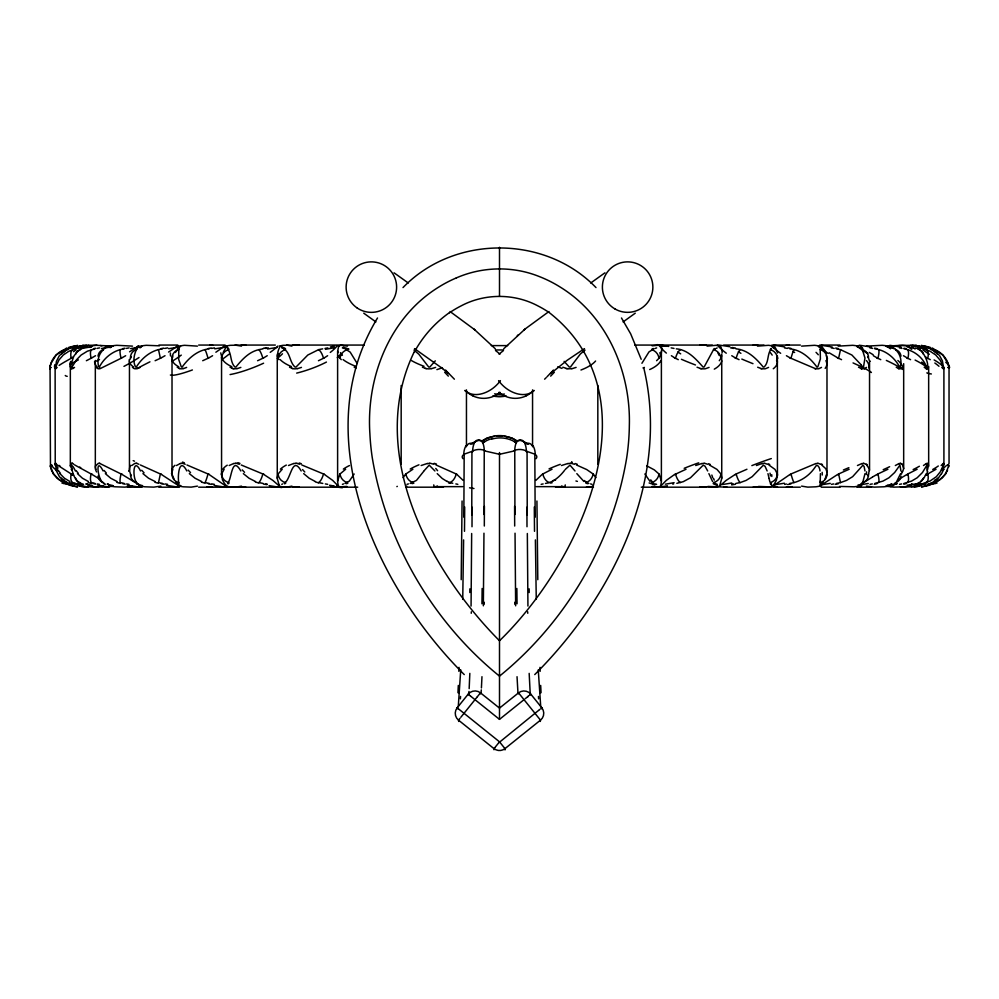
<?xml version="1.0" encoding="UTF-8"?>
<svg xmlns="http://www.w3.org/2000/svg" width="999" height="999" viewBox="0 0 999 999"><rect width="100%" height="100%" fill="white"/><g stroke="black" fill="none" stroke-linecap="round" stroke-linejoin="round"><path stroke-width="1.5" d="M70.33 466.421L70.342 366.346M95.33 468.568L95.33 363.661M136.776 483.429L136.676 482.592A9.203 8.604 -41.2 0 1 130.444 473.976L129.458 470.604L129.458 361.713M221.641 355.719L221.591 357.792M299.338 487.187L282.143 486.8A91.958 48.052 90 0 1 279.42 486.113L277.26 478.509L277.26 354.158M346.878 486.438L340.309 486.8A91.958 35.19 90 0 1 338.311 486.113L337.612 481.63L337.612 351.111M484.74 450.524A8.754 4.67 -2.8 0 0 471.94 451.461L471.753 514.897M494.006 749.762L494.006 748.663L458.516 720.154A8.779 8.766 -27 0 1 457.18 707.829L468.156 694.18A8.779 8.741 -15.4 0 1 480.469 692.844L499.5 708.116L499.5 711.088M504.994 748.8L504.994 749.762M753.121 487.187L769.667 486.8A91.958 59.728 90 0 0 773.051 486.113L776.335 480.382L777.434 475.524L777.359 355.719M820.778 483.429L820.204 482.592A9.203 8.829 17.5 0 0 826.985 473.976L826.985 358.279A9.191 8.829 -17.5 0 0 820.204 349.662L820.778 348.838M902.609 471.728L903.67 468.568L903.67 363.673M943.905 367.407L943.918 464.26L943.755 463.474M471.94 451.448L464.173 454.158L463.836 517.17M499.5 717.544L499.5 719.355L524.188 699.537M484.065 514.497L484.24 450.836L499.5 454.295L514.76 450.836L514.935 514.497M777.447 475.349L777.409 474.475M471.665 533.503L471.066 606.068M483.966 533.204L483.354 605.819M462.075 501.011L461.201 579.682M463.611 539.91L462.737 599.4M927.596 469.555L928.483 464.972M129.458 470.604L129.558 469.255A38.099 14.311 3.8 0 1 130.732 465.359M55.12 367.232L55.232 465.522M277.26 478.159L277.897 474.475M868.643 473.801L869.392 469.068L866.633 464.972M178.259 483.379L178.759 482.654A9.203 8.829 -17.5 0 1 172.015 473.976L172.015 358.279A9.191 8.829 17.5 0 1 178.796 349.662L178.259 348.888M836.475 348.838L840.496 349.662L838.611 358.279L841.558 359.665M499.5 708.116L518.531 692.844A8.779 8.741 15.4 0 1 530.831 694.193L530.819 694.804M469.83 673.376L469.168 688.623M458.878 671.365L459.016 667.357M827.122 359.677L827.022 360.714M460.739 669.842L458.266 706.755M481.968 676.698L481.418 687.936M337.612 481.218L339.672 474.475M903.67 468.568L902.522 464.972M530.844 694.18L541.82 707.829A8.779 8.766 27 0 1 540.484 720.167L540.284 721.453M541.82 707.829L541.733 708.791M458.316 685.414L457.954 692.732M171.89 472.627L172.827 469.255M864.997 473.638L862.974 481.518M900.923 470.966L899.937 465.147L894.654 472.515L888.96 477.772L882.979 481.093L874.799 483.429M55.082 464.273L55.245 463.474A9.053 1.436 70.6 0 1 55.782 463.998M943.918 367.944L943.818 368.631M221.591 474.475L222.502 479.97L225.949 486.113A91.958 59.728 90 0 0 229.333 486.8L245.879 487.187M777.409 357.792L777.447 356.93M481.293 689.884L481.056 692.707M468.981 691.445L468.768 694.005M518.481 693.83L518.531 692.844L540.397 720.042M178.796 349.662L178.671 359.403L181.356 366.995A1.523 1.061 -77 0 0 182.268 366.883C188.724 357.917 197.802 350.05 209.203 348.838M820.204 482.592L820.429 473.638M820.404 480.881L820.304 481.655M162.525 348.838C151.411 350.174 142.183 357.63 136.388 366.895A1.523 0.887 -78.6 0 1 135.614 367.008C132.517 361.388 134.116 354.258 136.776 348.838M721.615 355.719L721.103 357.792M50.1 366.995L50.287 365.971M136.676 349.662L136.688 349.6A9.191 8.604 41.2 0 0 130.444 358.279L129.858 359.665M943.88 464.972L942.619 467.857M948.863 465.509L945.516 474.001L939.609 479.982M50.15 366.708L50.35 365.609M948.813 465.796L948.526 467.145M70.392 465.522L71.428 463.474M927.01 470.966L926.922 465.147L922.464 472.515L917.182 477.772L911.55 481.093L903.958 483.429M900.574 473.638L896.677 481.518M50.325 365.759C51.96 357.442 58.904 350.799 67.058 348.838M172.115 357.792L172.727 355.719M826.885 474.475L824.799 479.545M50.412 365.384L50.862 363.711M49.962 368.931L50.587 367.407M652.122 486.438L658.691 486.8A91.958 35.19 90 0 0 660.689 486.113L661.388 481.63L661.388 351.111M942.556 470.966L943.406 465.172L940.359 471.74L936.375 476.673L929.969 481.093L923.138 483.429M50.062 368.581L50.462 464.61M50.949 363.474L56.119 355.02L64.51 349.662A9.191 5.694 70.2 0 0 61.638 354.083M928.446 367.407L927.734 368.631M926.26 473.638L924.013 477.984L920.603 481.518M947.989 465.522L949.05 463.299L949.038 368.931L948.313 367.232M50.175 368.281L50.487 367.595M660.401 355.719L659.328 357.792M947.564 470.117L947.202 470.966A31.618 25.999 16.3 0 1 945.504 473.501M516.271 442.982L517.107 441.483A7.767 4.021 64.7 0 1 520.267 440.447M227.66 483.379C231.868 479.258 231.618 454.982 240.821 470.966M771.403 348.838C767.007 353.421 769.13 362.113 764.247 366.895A1.523 1.224 74.4 0 1 763.224 367.008C756.168 358.516 747.689 349.85 735.963 348.838M776.56 360.714L777.359 358.279A9.191 8.841 14.1 0 0 770.192 349.662M699.662 487.187L716.857 486.8A91.958 48.052 90 0 0 719.58 486.113L721.74 478.509L721.74 354.158M941.445 473.638L938.236 478.234L934.152 481.518M130.532 358.117L131.356 356.593M414.123 352.073C366.146 451.311 428.796 569.617 499.5 640.759C578.771 564.073 657.779 398.176 549.475 312.762A100.037 100.037 0 0 0 537.999 305.944C514.285 293.256 484.715 293.256 461.001 305.944A100.824 100.824 0 0 0 449.525 312.749M473.913 443.131L474.962 441.633M867.631 475.699L868.556 473.976A9.203 8.604 41.2 0 1 862.324 482.592L862.237 483.379A40.36 7.355 3.2 0 1 862.212 483.928M403.109 477.634L405.369 474.475A28.197 17.757 48.1 0 1 405.869 473.976M354.158 474.001L349.325 481.093L344.992 483.429M178.759 482.654C177.485 476.535 179.121 456.118 186.838 470.966M466.121 446.278L467.195 444.817M641.932 363.286L648.975 351.91L653.97 348.838M96.116 465.522L98.152 463.474A9.053 3.971 68.7 0 1 99.288 463.524M377.51 317.982C306.081 435.589 376.311 587.15 464.26 674.587M945.753 473.638L942.357 477.772L937 481.518M424.001 470.954L416.471 480.419L410.164 483.429M424.288 470.541L429.195 465.147L434.927 470.966M823.151 482.042L819.792 486.113A91.958 69.93 90 0 1 815.833 486.8L807.829 487.137L801.548 486.126M437.425 486.026L435.164 487.137A83.591 13.074 -90 0 1 434.215 486.65A4.396 0.687 -90 0 1 433.741 484.89M494.118 748.526L495.042 747.377M460.864 717.232L463.236 714.273M498.626 742.919L535.039 713.286M498.389 743.219L497.215 744.68M902.422 367.407L901.036 368.681A9.403 4.133 67.2 0 1 899.05 368.344M565.434 469.268L569.992 465.172L574.999 470.966M476.111 698.276L477.36 696.715M477.422 696.64L479.957 693.493M458.641 720.004L460.002 718.306M564.76 470.117C559.952 476.398 553.596 482.367 545.454 483.429M475.512 699.025L463.623 713.798M495.454 746.852L496.628 745.404M480.194 693.194L480.519 693.83M535.876 480.382L542.057 474.475A28.197 21.928 34.4 0 1 542.882 474.05M660.689 486.113L666.321 480.382L674.587 474.475M435.289 360.851L429.945 366.895A1.523 1.486 -44.1 0 1 428.671 367.008L418.856 354.245L413.973 350.087M719.28 360.714L720.891 358.279A9.191 8.641 39.1 0 0 713.523 349.662L704.195 366.895A1.523 1.349 70 0 1 703.046 367.008C695.804 358.978 687.974 349.8 676.311 348.838M103.609 349.538L103.559 349.6A9.191 8.154 54.7 0 0 97.989 356.168M103.496 349.662C98.938 353.459 96.641 361.139 98.839 366.995A1.523 0.674 -79.6 0 0 99.438 366.883C104.395 357.48 113.474 350.299 124.138 348.838M224.138 469.255L221.641 473.976A9.203 8.841 14.1 0 0 228.808 482.592M553.421 370.042L552.759 370.791M552.372 371.216L546.915 376.898M55.932 368.681L57.118 367.407M546.053 377.772L544.617 379.195M894.804 483.379L895.504 482.592A9.203 8.154 54.7 0 0 901.011 476.086M719.58 486.113L726.173 480.382L735.177 474.475M503.733 348.751L525.287 328.858L548.938 311.538M860.751 484.103L858.641 486.113A91.958 78.409 90 0 1 854.195 486.8L839.547 486.438M131.781 465.522L134.753 463.474A9.053 5.107 66.7 0 1 136.214 463.486M284.278 483.154C291.034 479.995 291.983 454.707 301.174 470.966M534.74 674.587C612.874 596.79 670.554 479.995 643.818 368.082M943.168 463.474L941.17 465.522M403.009 287.575C453.971 234.777 545.029 234.777 595.991 287.575M499.063 354.146L499.937 354.146M773.051 486.113L789.972 474.475M550.524 373.638L567.145 360.302L584.477 348.626M524.113 329.857L525.287 328.858M517.295 335.701L518.531 334.653M656.593 360.714L658.965 358.279A9.191 8.217 53.6 0 0 651.573 349.662M891.058 484.103L888.648 486.113A91.958 84.965 90 0 1 883.828 486.8L874.125 487.137L866.495 486.126M406.768 486.126L406.019 486.7M866.483 367.407L864.497 368.681M525.212 698.713L527.609 696.765M540.921 708.541L541.708 707.904M529.233 695.479L530.494 694.467M535.227 713.136L538.561 710.451M539.947 709.327L538.936 710.152M282.218 469.255L278.109 473.976A9.203 8.641 39.1 0 0 285.489 482.592M494.043 748.613A8.729 8.666 18.4 0 0 504.97 748.638L540.484 720.154M528.409 696.141L527.684 696.715L528.171 696.328M819.792 486.113L837.599 474.475M483.141 442.832L484.44 441.895L478.758 440.272L476.823 441.096M911.725 484.103L909.065 486.113A91.958 89.423 90 0 1 904.008 486.8L893.78 487.137L885.751 486.126M944.23 469.255L942.369 470.604M481.605 441.233L486.888 438.074L495.304 435.851A34.64 34.64 0 0 1 503.696 435.851L512.112 438.074L517.395 441.233M635.264 313.174L623.101 321.928M74.55 367.407L72.752 368.681M604.944 272.814L590.734 282.992M470.304 444.043L471.978 443.194M858.641 486.113L863.261 482.867M922.252 484.103L919.405 486.113A91.958 91.683 90 0 1 914.21 486.8L900.349 486.9M482.18 440.984L488.086 437.837L494.205 436.301M104.77 348.414L105.594 347.889M176.486 465.522L180.332 463.474M327.622 355.719L324.4 357.792M888.648 486.113L891.583 484.103M76.611 348.189L79.595 346.141A90.422 90.147 90 0 1 86.538 345.304L96.965 345.217M923.476 465.522L926.423 463.474M922.352 484.103L919.405 486.113A91.958 91.683 -90 0 1 914.21 486.8M909.065 486.113L912.05 484.103M863.873 482.455L872.389 477.11M939.335 480.169L931.905 483.429M267.245 355.719L263.811 357.792M345.654 469.255L340.035 473.976A9.203 8.217 53.6 0 0 347.427 482.592M73.451 356.93L72.065 357.792M925.524 475.349L926.922 474.475M94.992 348.838L87.338 351.211L81.144 355.02L76.424 359.877L72.003 367.07L71.891 361.85L73.726 356.343L77.01 351.923L81.456 348.838M821.503 367.407L818.818 368.731A9.403 6.344 61.9 0 1 815.946 368.481M95.517 355.719L92.045 357.792M898.588 479.545L899.425 479.033M903.695 476.411L906.942 474.475M212.6 355.719L209.016 357.792M903.121 476.76L899.712 478.858M936.051 469.255L927.796 473.976A9.203 4.57 72.1 0 1 926.223 482.592M125.662 355.719L122.065 357.792M872.976 476.76L876.922 474.475M165.01 355.719L161.376 357.792M585.027 350.1L580.357 354.008L570.541 366.895A1.523 1.486 43.2 0 1 569.268 367.008L564.11 361.351M229.158 465.522L233.778 463.474M717.182 347.939L716.383 348.351M281.78 484.34L282.58 483.916M895.341 465.522L899.162 463.474M412.887 469.255L405.881 473.976A9.203 7.605 61.8 0 0 413.124 482.592M917.519 483.429L918.93 482.592A9.203 7.517 62.4 0 0 923.301 478.184M917.119 469.255L907.879 473.976A9.203 3.322 73.4 0 1 907.467 482.592M674.687 474.6A28.197 23.951 10.7 0 1 675.611 474.113L686.026 469.255M68.956 348.838L63.599 351.548L59.178 355.944L56.419 361.351L55.607 367.095L59.041 359.877L63.262 355.02L68.931 351.211L75.812 348.838M768.593 367.407L765.396 368.731A9.403 7.218 57.1 0 1 762.137 368.519M713.523 349.662L715.346 348.838M86.364 360.714L91.121 358.279A9.191 3.322 73.4 0 1 91.533 349.662M140.122 367.407L137.1 368.731M288.486 465.522L293.768 463.474M526.073 395.891L527.222 395.304A25.012 24.975 48.4 0 0 532.554 391.408M857.454 465.522L862.05 463.474M887.911 469.255L877.909 473.976A9.203 1.998 74.2 0 1 878.645 482.592M82.33 348.414L83.591 347.889M318.444 360.714L323.489 358.279A9.191 3.459 73.3 0 0 318.556 349.662L307.817 355.02L296.154 366.895A1.523 1.336 -70.2 0 1 294.992 367.008C289.473 362.212 290.322 352.335 283.654 348.838M155.12 360.714L160.389 358.279L158.504 349.662M709.065 367.407L705.431 368.731A9.403 7.917 49.8 0 1 701.847 368.556M552.022 469.255L542.819 473.976A9.203 5.819 69.9 0 0 549.213 482.592M472.465 442.982L473.913 442.345M99.962 368.731L121.091 358.279A9.191 1.998 74.2 0 1 120.355 349.662M916.508 483.916L915.471 484.34M202.71 360.714L208.029 358.279A9.191 0.774 74.5 0 0 205.045 349.662M257.592 360.714L262.849 358.279A9.191 2.148 74.1 0 0 258.841 349.662C249.088 351.848 242.17 359.44 236.089 366.808A1.523 1.211 -74.5 0 1 234.915 367.008C229.982 362.225 231.805 353.609 227.597 348.838M474.4 442.132L475.861 441.508M849.15 469.255L838.611 473.976L840.509 482.592L836.413 483.429M186.638 367.407L183.154 368.731M652.122 345.816L658.029 345.304A90.422 34.603 -90 0 1 660.689 346.141M456.318 277.922C482.28 266.546 512.587 265.871 538.936 276.411A124.288 124.288 0 0 1 560.551 287.287C607.155 316.109 630.831 372.028 629.345 425.524A232.193 232.193 0 0 1 626.71 457.704C612.624 542.532 566.321 622.015 499.5 676.136C432.654 622.015 386.413 542.519 372.265 457.704A237.238 237.238 0 0 1 369.88 433.603C366.133 377.597 389.36 317.62 438.436 287.275A125.499 125.499 0 0 1 456.318 277.922M746.94 469.255L736.151 473.976A9.203 2.148 74.1 0 0 740.159 482.592L746.091 480.419L752.172 476.673L763.336 465.209L765.084 466.333L767.132 470.966M930.019 483.429L932.03 482.592A9.203 6.693 67.1 0 0 935.276 479.458M644.367 367.407L642.981 367.944M421.128 465.522L427.335 463.474M756.393 465.522L762.2 463.474M240.859 367.407L237 368.731M291.945 486.126L286.725 487.187L271.903 487.187M656.643 347.889L655.232 348.414M707.055 346.129L715.946 345.304A90.422 47.24 -90 0 1 719.58 346.141M342.42 484.34L343.569 483.916M576.111 367.407L571.89 368.731M695.704 465.522L701.91 463.474M301.448 367.407L297.315 368.731M561.45 465.522L567.969 463.474M435.651 367.407L431.268 368.731M70.167 348.414L71.828 347.889M928.62 483.916L927.259 484.34M241.521 486.126L236.164 487.137L221.428 487.187M757.479 346.129L768.531 345.304A90.422 58.729 -90 0 1 773.051 346.141M676.835 483.316L683.241 481.68L690.484 477.772L703.184 465.209L704.994 466.146L707.692 470.966M406.943 484.34L408.404 483.916M526.66 444.006L528.696 444.043M840.509 482.592L846.515 480.419L852.646 476.673L862.974 465.172L864.11 466.521L864.959 470.966M789.722 483.429C800.037 482.117 809.19 475.874 814.997 467.37C817.282 462.412 819.954 468.081 819.992 470.966M491.633 438.748L489.747 439.323A23.127 23.127 0 0 0 484.44 441.895M816.021 463.474L790.971 473.976A9.203 0.774 74.5 0 0 793.955 482.592M68.569 348.414L70.592 347.889M930.156 483.916L928.508 484.34M197.452 486.126L191.171 487.137L183.179 486.8A91.958 69.93 90 0 1 179.208 486.113L161.401 474.475M801.548 346.129L814.485 345.304A90.422 68.756 -90 0 1 819.792 346.141M77.585 348.414L79.92 347.889M160.814 486.126L153.771 487.137L144.805 486.8A91.958 78.409 90 0 1 140.359 486.113L135.739 482.867M838.186 346.129L852.696 345.304A90.422 77.098 -90 0 1 858.641 346.141M921.103 483.916L919.192 484.34M318.556 349.662L322.689 348.838M258.841 349.662L263.037 348.838M543.144 483.916L541.158 484.34M132.505 486.126L124.875 487.137L115.172 486.8A91.958 84.965 90 0 1 110.352 486.113L107.417 484.103M866.495 346.129L882.204 345.304A90.422 83.541 -90 0 1 888.648 346.141M740.159 482.592L735.888 483.429M96.99 348.414L99.588 347.889M901.66 483.916L899.55 484.34M113.249 486.126L105.22 487.137L94.992 486.8A91.958 89.423 90 0 1 89.935 486.113L86.95 484.103M885.751 346.129L902.297 345.304A90.422 87.924 -90 0 1 909.065 346.141A90.422 87.924 90 0 0 907.392 345.879M101.923 486.438L103.496 486.126M126.311 348.414L129.083 347.889M872.314 483.916L870.054 484.34M325 348.414L327.834 347.889M672.739 484.078L673.613 483.916M164.81 348.414L167.72 347.889M833.79 483.916L831.43 484.34M211.563 348.414L214.51 347.889M265.397 348.414L268.331 347.889M733.204 483.916L731.705 484.19M786.438 484.028L784.64 484.34M505.844 395.791L502.697 396.191A39.273 39.086 0 0 1 497.377 396.266L493.169 395.791M505.844 396.079L503.696 396.416A34.64 34.64 0 0 1 495.304 396.416L493.156 396.079M898.7 345.567L912.462 345.304A90.422 90.147 -90 0 1 919.405 346.141L920.591 346.953M98.651 486.9L84.79 486.8A91.958 91.683 -90 0 1 79.595 486.113L76.648 484.103M496.316 436.063L497.377 435.989A39.273 39.086 0 0 1 502.697 436.063M792.095 486.988L786.275 487.15M786.275 345.117L789.173 345.067M212.725 487.15L206.905 486.988M587.3 487.187L592.682 487.162M158.878 345.067L177.785 345.067M198.676 345.067L225.15 345.067M241.209 345.067L275.324 345.067M292.932 345.067L364.235 345.067M634.765 345.067L706.068 345.067M723.676 345.067L757.791 345.067M773.85 345.067L800.324 345.067M821.215 345.067L840.122 345.067M279.42 346.141A90.422 47.24 -90 0 1 283.067 345.304L299.338 345.067M699.662 345.067L712.275 345.067M753.121 345.067L763.96 345.067M491.308 345.604L507.692 345.604M495.367 349.962L503.633 349.962M434.215 486.65L462.674 486.65M536.326 486.65L564.785 486.65A4.396 0.687 90 0 0 565.259 484.89M127.472 487.187L142.07 487.187M158.878 487.187L177.785 487.187M198.676 487.187L225.15 487.187M241.209 487.187L275.324 487.187M292.932 487.187L357.717 487.187M405.894 487.187L443.456 487.187M555.544 487.187L593.481 487.187M641.296 487.187L706.068 487.187M723.676 487.187L757.791 487.187M773.85 487.187L800.324 487.187M821.215 487.187L840.122 487.187M856.93 487.187L871.528 487.187M727.097 487.187L707.879 486.438M777.572 487.187L758.503 486.438M225.949 346.141A90.422 58.729 -90 0 1 230.469 345.304L245.879 345.067M592.395 487.15L586.413 487.15L593.206 487.187M209.827 345.067L212.725 345.117M235.04 345.067L241.521 346.129M286.725 345.067L291.945 346.129M100.3 345.567L101.923 345.816M504.795 436.301L506.88 436.663M784.49 347.889L787.437 348.414M214.36 484.34L211.963 483.916M831.28 347.889L834.19 348.414M730.669 347.889L733.603 348.414M167.57 484.34L165.21 483.916M267.295 484.19L265.796 483.916M869.917 347.889L872.689 348.414M671.166 347.889L674 348.414M327.697 484.34L325.387 483.916M263.112 483.429L258.841 482.592A9.203 2.148 -74.1 0 0 262.849 473.976L241.196 464.972M128.946 484.34L126.686 483.916M789.797 348.838C801.41 349.925 810.239 358.154 816.895 366.995A1.523 1.061 76.9 0 0 817.794 366.895L820.391 358.953L820.204 349.662M159.453 345.816L146.304 345.304A90.422 77.098 -90 0 0 140.359 346.141M209.278 483.429L205.045 482.592A9.203 0.774 -74.5 0 0 208.029 473.976L186.938 464.972M322.764 483.429L318.556 482.592A9.203 3.459 -73.3 0 0 323.489 473.976L301.798 464.972M162.587 483.429L158.504 482.592L160.389 473.976L140.384 464.972M899.412 347.889L902.01 348.414M99.45 484.34L97.34 483.916M113.249 346.129L96.703 345.304A90.422 87.924 -90 0 0 89.935 346.141M124.201 483.429L120.355 482.592A9.203 1.998 -74.2 0 1 121.091 473.976L99.85 463.474M874.862 348.838C885.688 350.212 894.592 357.654 899.674 366.995A1.523 0.687 79.6 0 0 900.249 366.895C902.172 360.926 900.224 353.609 895.391 349.538M132.505 346.129L116.796 345.304A90.422 83.541 -90 0 0 110.352 346.141M452.759 483.266L449.787 482.592A9.203 5.819 -69.9 0 0 456.193 473.976L436.014 464.972M919.08 347.889L921.415 348.414M567.894 368.768L566.858 368.519M455.856 483.916L457.842 484.34M79.808 484.34L77.897 483.916M904.008 348.838C913.66 350.412 922.327 356.905 926.16 365.971C930.856 368.306 923.476 348.838 917.544 348.838M95.042 483.429L91.533 482.592A9.203 3.322 -73.4 0 1 91.121 473.976L74.725 464.972M297.103 463.474L299.8 464.26M701.835 368.768L700.861 368.519M236.813 463.474L239.31 464.26M928.408 347.889L930.431 348.414M70.492 484.34L68.844 483.916M923.188 348.838L930.069 351.211L935.738 355.007L940.271 360.364L943.431 367.058L942.407 360.851L939.535 355.569L935.389 351.548L930.044 348.838M75.862 483.429L72.777 482.592A9.203 4.57 -72.1 0 1 71.204 473.976L57.243 464.972M762.137 368.768L761.238 368.519M197.452 346.129L184.515 345.304A90.422 68.756 -90 0 0 179.208 346.141M426.248 368.519L427.26 368.768A9.403 8.691 -25 0 0 431.218 368.531M588.836 483.429L585.876 482.592A9.203 7.605 -61.8 0 0 593.119 473.976L586.7 469.555L576.448 464.972M840.496 349.662L851.872 355.007L860.801 364.473M182.979 463.474L185.227 464.26M233.716 368.768L232.917 368.519M815.971 368.768L815.172 368.519M590.596 483.916L592.057 484.34M471.004 443.618L472.34 444.006M927.172 347.889L928.833 348.414M566.071 368.306L562.824 367.232M71.741 484.34L70.38 483.916M931.942 348.838C940.596 350.637 947.901 358.791 948.913 367.045M67.095 483.429L59.665 480.169M292.807 368.519L293.706 368.768A9.403 7.792 -51.6 0 0 297.29 368.469M425.487 368.306L422.402 367.232M700.137 368.306L697.04 367.232M433.928 464.26L431.031 463.474A10.19 9.715 30.6 0 0 429.795 463.186M136.95 463.474L138.886 464.26M345.03 348.838L350.174 352.098L357.18 363.474M654.008 483.429L651.573 482.592A9.203 8.217 -53.6 0 0 658.965 473.976L654.345 469.892L646.828 465.884M862 368.768L861.325 368.519M514.26 450.524A8.754 4.67 2.8 0 1 527.06 451.461L534.827 454.158A8.791 4.246 0.1 0 1 535.988 458.678M574.475 464.26L571.665 463.474A10.19 9.728 -30.2 0 0 570.454 463.199M760.564 368.306L757.667 367.232M343.768 348.414L342.357 347.889M292.158 368.306L289.535 367.232M655.431 483.916L656.58 484.34M356.144 367.994L354.183 367.232M201.611 481.518L195.055 478.234L189.335 473.638M814.572 368.306L790.971 358.279A9.191 0.774 -74.5 0 1 793.955 349.662M155.082 481.518L148.564 478.234L142.944 473.638M68.981 483.429L63.212 480.419L59.428 476.673L56.444 470.954L55.619 465.147L58.167 470.966M915.409 347.889L916.67 348.414M255.469 481.518L249.038 478.234L243.356 473.638M83.529 484.34L82.492 483.916M117.045 481.518L110.727 478.234L105.345 473.638M707.679 464.26L705.232 463.474A10.19 8.779 -59.5 0 0 704.17 463.211M315.322 481.518L309.19 478.234L303.684 473.638M232.342 368.306L230.057 367.232M179.608 368.519L180.282 368.768A9.403 6.131 -62.7 0 0 183.167 368.381M88.424 481.518L82.455 478.234L77.435 473.638M522.177 441.096L520.242 440.272L514.522 441.845L515.859 442.832M523.139 441.508L524.6 442.132M715.371 483.429L713.511 482.592A9.203 8.641 -39.1 0 0 720.891 473.976L716.957 469.393L709.34 464.972M525.087 442.345L526.535 442.982M860.813 368.306L858.503 367.232M527.022 443.194L527.996 443.618M767.382 464.26L765.222 463.474A10.19 7.967 -65.5 0 0 764.26 463.224M69.918 481.518L64.448 478.234L59.928 473.638M739.06 359.665L736.151 358.279A9.191 2.148 -74.1 0 1 740.159 349.662M472.927 395.891L471.778 395.304A25.012 24.975 -48.4 0 1 466.446 391.408M880.768 359.665L877.909 358.279A9.191 1.998 -74.2 0 0 878.645 349.662M678.284 359.665L675.511 358.279A9.191 3.459 -73.3 0 1 680.444 349.662M179.108 368.306L177.21 367.232M447.077 481.518L442.245 478.471L437.212 473.638M282.617 348.351L281.818 347.939M716.42 483.916L717.22 484.34M910.576 359.665L907.879 358.279A9.191 3.322 -73.4 0 0 907.467 349.662M900.861 463.474L901.91 464.26M62 481.518L57.155 478.234L53.247 473.638M347.49 346.129L340.984 345.304A90.422 34.603 -90 0 0 338.311 346.141M837.624 357.792L829.22 352.797M789.984 357.792L786.4 355.719M209.041 474.475L225.949 486.113M876.935 357.792L873.338 355.719M768.843 464.972L774.999 469.393L777.359 473.976A9.203 8.841 -14.1 0 1 770.192 482.592L771.428 483.429M122.09 474.475L135.127 482.455M898.151 368.306L896.228 367.232M820.504 464.26L818.668 463.474A10.19 6.968 -69.3 0 0 817.844 463.236M735.189 357.792L731.755 355.719M81.481 483.429C73.339 484.69 67.258 453.708 75.412 470.966M263.823 474.475L272.827 480.382L279.42 486.113M906.955 357.792L903.483 355.719M92.07 474.475L99.288 478.858M72.577 463.474L73.751 464.26M930.269 359.665L927.796 358.279A9.191 4.57 -72.1 0 0 926.223 349.662M893.406 347.889L894.23 348.414M105.457 484.29L104.87 483.916M674.6 357.792L671.378 355.719M324.413 474.475L332.679 480.382L338.311 486.113M926.935 357.792L925.549 356.93M72.078 474.475L73.476 475.349L72.877 474.001M133.766 368.306L132.405 367.32M99.575 479.033L100.412 479.545M414.523 348.626L442.557 368.556M821.702 464.972L825.836 468.731L827.122 472.589M450.062 311.538L474.887 329.857M592.981 486.7L592.232 486.126M865.708 464.26L864.247 463.474A10.19 5.794 -71.7 0 0 863.573 463.249M583.953 481.518L576.823 473.638M59.391 479.982L53.484 474.001L50.137 465.509M56.556 470.554L50.662 464.972M924.187 367.232L925.686 368.306M516.82 440.984L516.071 440.459A26.486 26.436 -4.2 0 0 506.868 436.713M456.943 474.475L463.124 480.382M408.266 282.992L394.056 272.814M375.899 321.928L363.736 313.174M76.748 484.103L79.595 486.113A91.958 91.683 90 0 0 84.79 486.8M89.935 486.113L87.275 484.103M457.292 707.904L458.316 708.728M470.666 696.203L474.15 699M470.517 696.078L468.431 694.405M499.5 719.355L474.9 699.612M458.703 709.053L499.5 741.807L504.882 748.526M927.572 463.474L928.196 464.26A35.052 12.163 -22.5 0 1 928.308 465.034M110.352 486.113L107.942 484.103M104.258 483.429C97.502 481.618 94.917 454.782 103.109 470.966M473.713 328.858L495.267 348.751M441.383 367.557L448.476 373.638M71.341 368.718L71.216 368.594A23.926 7.942 -48.2 0 1 71.066 368.231L70.529 367.32M97.34 368.231L96.503 367.32M650.112 481.518L644.842 474.001M140.359 486.113L138.249 484.103M55.832 463.474L56.568 464.26M943.093 368.718L941.782 367.32M454.383 379.195L446.628 371.216M341.258 359.665L340.035 358.279A9.191 8.217 -53.6 0 1 347.427 349.662M531.805 444.817L532.879 446.278M179.208 486.113L175.849 482.042M446.241 370.791L445.579 370.042M524.038 441.633L525.087 443.131M895.441 349.6L895.504 349.662A9.191 8.154 -54.7 0 1 901.011 356.168M140.547 470.966C132.979 455.794 132.293 477.984 136.676 482.592M561.575 486.026L563.836 487.137A83.591 13.074 90 0 0 564.785 486.65M712.574 481.518L708.878 473.638M860.926 364.672L862.761 366.995A1.523 0.887 78.5 0 0 863.511 366.895L864.972 358.042L862.287 349.413M458.716 721.453L458.516 720.154M339.672 357.792L338.599 355.719M659.328 474.475L661.388 481.218M278.908 359.665L278.109 358.279A9.191 8.641 -39.1 0 1 285.489 349.662M71.204 469.255L71.628 469.93M621.49 317.982L630.681 333.853L641.196 359.278M174.213 479.545L172.115 474.475M595.891 477.634L593.631 474.475A28.122 17.67 -50.5 0 0 593.106 473.988M867.644 356.593L868.293 357.792M131.369 475.699L130.707 474.475M96.528 471.953L95.405 469.255M948.513 367.595L948.825 368.281M482.729 442.982L481.893 441.483A7.767 4.021 -64.7 0 0 478.733 440.447M51.436 470.117L51.798 470.966A31.618 25.999 -16.3 0 0 53.496 473.501M826.273 355.719L826.885 357.792M277.897 357.792L277.385 355.719M721.103 474.475L721.74 478.159M51.111 469.268L50.824 468.419M948.051 363.474L942.881 355.02L934.49 349.662A9.191 5.694 -70.2 0 1 937.362 354.083M221.978 359.665L221.641 358.279A9.191 8.841 -14.1 0 1 228.808 349.662M948.138 363.711L948.813 366.446M769.779 481.518L769.093 478.471M767.956 473.638L769.043 478.234M50.474 467.145L50.287 466.333M869.417 360.714L868.556 358.279A9.191 8.604 -41.2 0 0 862.324 349.662L862.324 349.662M457.267 708.791L457.18 707.829M540.734 706.755L538.261 669.842M530.232 694.005L529.17 673.376M517.944 692.707L517.032 676.698M862.274 349.225L862.237 348.888A40.01 7.318 -3 0 0 862.224 348.401M541.046 692.732L540.684 685.414M468.181 694.804L468.156 694.18M539.984 667.357L540.122 671.365M536.263 599.4L535.389 539.91M537.799 579.682L536.925 501.011M527.934 606.068L527.335 533.503M515.646 605.819L515.034 533.204M535.164 517.17L534.827 454.158M527.247 514.897L527.06 451.448M504.994 748.663L504.994 749.6M499.5 711.613L499.5 716.683M928.658 366.346L928.67 466.421M869.542 361.713L869.542 470.554M597.827 385.514L597.827 464.248M532.554 389.885L532.554 446.753M499.5 247.277L499.5 296.291M499.5 452.547L499.5 707.779M466.458 389.885L466.458 446.753M401.173 385.514L401.173 464.248M221.553 356.93L221.566 475.349M504.445 394.056A29.246 29.246 0 0 1 494.592 393.831M586.101 481.955A34.441 20.155 -80.5 0 1 584.365 480.544M586.101 483.254A40.36 3.634 9.7 0 1 587.887 483.703M575.936 480.981A50.512 1.249 14.5 0 1 577.397 481.381M555.594 480.082A50.512 0.987 -12.5 0 1 552.859 480.681M550.524 483.079A40.422 1.211 -11 0 1 552.147 482.754M572.227 462.537A31.618 0.924 56.9 0 1 571.678 461.7M549.038 468.893A38.099 8.591 -18.4 0 1 560.264 464.335M568.006 463.648A9.053 8.429 -25.9 0 1 570.429 463.424M575.249 463.536A35.052 16.721 9.6 0 1 577.31 464.31M595.591 361.026A38.099 15.622 -7.4 0 1 580.968 370.005M571.84 368.569A9.403 8.729 20.7 0 1 567.932 368.594M566.808 368.756A23.926 17.857 19.1 0 1 566.008 368.544M562.025 368.381A37.662 8.616 18.8 0 1 557.779 366.795M336.501 486.501A50.512 4.083 -11.7 0 1 337.475 485.277M342.32 487.774A50.512 6.419 12.6 0 1 330.332 485.939M339.598 474.4A28.197 14.985 52.3 0 1 339.972 473.913M346.291 483.728A40.422 4.583 -9 0 1 347.827 483.266M347.689 348.988A40.022 4.583 8.8 0 1 346.328 348.576M348.938 349.113A50.125 3.272 13.9 0 1 343.306 347.177M337.874 352.772A47.028 24.963 -14.9 0 1 338.873 346.104M337.075 346.041A47.028 23.427 -17.8 0 1 330.282 352.435M325.412 349.325A50.125 4.358 -11.6 0 1 334.265 347.789M343.344 469.105A38.099 12.962 -10.5 0 1 349.45 465.559M356.019 366.446A38.024 13.174 10.8 0 1 343.082 359.59M340.097 358.204A27.835 14.635 -54.8 0 1 339.76 357.692M342.42 355.269A45.542 22.515 9.9 0 1 340.459 352.659M279.27 486.151A50.512 5.632 -10.8 0 1 279.295 484.777M281.843 487.537A50.512 8.054 11.4 0 1 269.093 485.626M277.747 474.3A28.197 11.851 55.2 0 1 277.984 473.826M318.469 482.879A34.441 32.492 -66.1 0 1 315.247 481.693M334.128 486.026A40.36 1.036 10.9 0 1 329.633 485.227M284.465 483.803A40.422 5.507 -7.9 0 1 285.702 483.316M304.782 471.99A31.618 16.296 50.4 0 1 302.56 469.567M341.121 353.509A45.542 23.389 -16.1 0 1 337.287 357.642M324.313 357.667A27.835 23.739 11.4 0 1 323.401 358.142M285.602 348.938A40.022 5.482 7.7 0 1 284.515 348.514M285.302 348.501A50.125 5.12 13.2 0 1 281.268 346.516M280.307 346.079A47.028 23.052 -20.1 0 0 277.772 352.697A45.542 23.302 4.7 0 0 279.333 355.494M277.922 346.016A47.028 21.191 -22.3 0 1 270.217 352.335M267.482 349.026A50.125 5.882 -10.7 0 1 277.085 347.477M330.432 346.915A40.01 0.899 -10.9 0 1 334.628 346.154M280.369 469.143A38.099 13.824 -7.1 0 1 286.313 465.072M293.806 463.573A9.053 7.667 52 0 1 295.979 463.449M295.966 463.186A10.19 8.766 59.6 0 1 297.115 463.336M299.151 462.974A35.052 10.514 24.7 0 1 301.348 463.723M323.589 473.851A28.122 24.213 -13.2 0 1 324.513 474.35M326.436 362.063A38.099 9.99 -20.4 0 1 296.666 373.102M292.695 368.681A23.926 17.52 -22.7 0 1 292.033 368.456M291.396 366.571A38.024 14.061 7.4 0 1 280.17 359.615M278.259 358.104A27.835 11.426 -57.5 0 1 278.072 357.592M226.898 485.926A50.512 7.043 -9.7 0 1 225.587 484.49M227.148 487.362A50.512 9.49 9.8 0 1 214.111 485.414M221.316 474.138A28.197 8.417 57.1 0 1 221.403 473.676M258.716 483.017A34.441 33.729 -48.5 0 1 255.319 481.868M266.958 484.652A40.36 2.223 10.5 0 1 263.461 484.028M228.059 483.853A40.422 6.306 -6.6 0 1 228.933 483.366M244.555 472.327A31.618 19.368 46.3 0 1 242.245 469.867M282.48 353.796A45.542 21.404 -21 0 1 277.335 358.341M263.711 357.63A27.835 23.901 -3.5 0 1 262.749 358.117M228.871 348.901A40.022 6.244 6.4 0 1 228.097 348.476M228.272 348.189A50.125 6.831 12.1 0 1 226.149 346.178M223.164 352.61A47.028 20.567 -24.4 0 1 227.135 346.054M224.238 345.966A47.028 18.432 -26.2 0 1 215.859 352.222M214.723 348.838A50.125 7.255 -9.5 0 1 224.812 347.29M263.374 348.289A40.01 2.073 -10.6 0 1 266.433 347.727M222.827 469.18A38.099 14.348 -3.5 0 1 227.235 465.172M233.816 463.561A9.053 6.981 59.1 0 1 235.789 463.461M235.764 463.174A10.19 7.955 65.6 0 1 236.813 463.324M237.887 462.662A35.052 8.192 27 0 1 239.947 463.399M262.949 473.813A28.122 24.426 2.3 0 1 263.936 474.325M263.599 363.199A38.099 7.867 -22.4 0 1 230.057 374.563M237 368.431A9.403 7.043 -58.3 0 1 233.754 368.693M232.804 368.656A23.926 16.321 -30.8 0 1 232.23 368.431M231.818 366.683A38.024 14.598 3.7 0 1 222.627 359.64M221.915 357.917A27.835 7.942 -59.2 0 1 221.89 357.405M221.566 355.719A45.542 23.514 -0.7 0 1 220.779 352.872M180.906 485.764A50.512 8.267 -8.3 0 1 178.172 484.303M179.42 487.237A50.512 10.702 8 0 1 166.483 485.264M171.591 473.738A28.197 4.783 58.3 0 1 171.528 473.289M204.895 483.129A34.441 34.128 1.5 0 1 201.411 482.03M211.513 484.365A40.36 3.347 9.9 0 1 208.341 483.778M178.434 483.891A40.422 6.943 -5.1 0 1 178.908 483.391M190.534 472.577A31.618 21.953 40.6 0 1 188.187 470.092M228.896 354.258A45.542 18.894 -25.1 0 1 222.09 359.428M208.916 357.605A27.835 23.464 -17.9 0 1 207.929 358.092M178.883 348.876A40.022 6.856 4.9 0 1 178.446 348.439M178.509 347.977A50.125 8.379 10.8 0 1 178.409 345.979M175.424 352.485A47.028 17.582 -28 0 1 180.707 346.016M177.372 345.916A47.028 15.222 -29.2 0 1 168.569 352.06M168.694 348.713A50.125 8.454 -8.1 0 1 179.008 347.153M208.304 348.514A40.01 3.197 -10 0 1 211.064 348.014M172.128 469.218A38.099 14.51 0.1 0 1 174.95 465.272M180.357 463.536A9.053 6.119 63.6 0 1 182.093 463.474M182.043 463.174A10.19 6.956 69.3 0 1 182.967 463.311M182.492 462.087A35.052 5.682 28.6 0 1 184.353 462.787M208.129 473.788A28.122 24.038 17.5 0 1 209.141 474.3M192.395 369.955A38.099 5.544 -23.9 0 1 170.379 375.012M179.495 368.631A23.926 14.723 -37.1 0 1 179.021 368.406M178.759 366.795A38.024 14.773 0 0 1 171.903 359.665M172.602 357.43A27.835 4.258 -60.3 0 1 172.74 356.893M170.529 355.981A45.542 23.152 -6.1 0 1 170.442 352.997M142.545 485.651A50.512 9.303 -6.8 0 1 138.374 484.165M139.76 487.125A50.512 11.638 6 0 1 127.285 485.127M128.721 471.241A28.197 1.024 58.7 0 1 128.684 471.103M158.354 483.241A34.441 33.691 49.8 0 1 154.857 482.18M164.086 484.24A40.36 4.383 9 0 1 161.151 483.678M136.776 483.928A40.422 7.418 -3.5 0 1 136.838 483.429M144.068 472.789A31.618 24.001 32.9 0 1 141.758 470.279M181.294 355.107A45.542 15.922 -28.4 0 1 171.915 361.413M161.276 357.58A27.835 22.453 -30 0 1 160.302 358.067M136.826 348.838A40.022 7.305 3.3 0 1 136.776 348.401M136.975 347.839A50.125 9.715 9.1 0 1 138.911 345.829M140.047 347.889A47.028 14.161 -30.8 0 1 142.145 345.954M138.486 345.829A47.028 11.638 -31.5 0 1 129.583 351.81M130.607 348.601A50.125 9.441 -6.5 0 1 140.896 347.053M161.151 348.614A40.01 4.233 -9.1 0 1 163.699 348.127M136.151 463.161A10.19 5.782 71.8 0 1 136.925 463.286M133.167 460.651A35.052 3.022 29.6 0 1 134.503 461.176M160.477 473.763A28.122 23.064 30.1 0 1 161.501 474.263M137.6 368.331A38.099 3.084 -24.8 0 1 149.95 361.825M137.138 368.306A9.403 5.07 -65.6 0 1 134.728 368.743L134.153 368.519A23.926 12.75 -42 0 1 133.704 368.369M133.504 366.92A38.024 14.585 -3.8 0 1 129.208 359.69M112.825 485.551A50.512 10.102 -5 0 1 107.293 484.053M109.116 487.037A50.512 12.288 3.8 0 1 97.427 485.027M120.217 483.354A34.441 32.418 66.6 0 1 116.808 482.342M125.237 484.165A40.36 5.32 8 0 1 122.552 483.616M104.121 483.966A40.422 7.705 -1.8 0 1 103.746 483.454M103.496 482.592A9.203 8.154 -54.7 0 1 97.989 476.086M106.331 472.977A31.618 25.45 22.9 0 1 104.108 470.454M139.023 357.517A45.542 12.55 -31 0 1 123.951 366.371M121.978 357.542A27.835 20.892 -39.2 0 1 121.016 358.029M103.759 348.813A40.022 7.567 1.6 0 1 104.083 348.364M104.595 347.714A50.125 10.814 7.3 0 1 108.516 345.716M110.14 347.752A47.028 10.39 -32.9 0 1 112.437 345.866M108.591 345.679A47.028 7.767 -33.2 0 1 106.044 347.415M101.473 348.514A50.125 10.202 -4.7 0 1 111.488 346.978M122.577 348.676A40.01 5.17 -8.1 0 1 124.9 348.201M96.029 469.28A38.099 13.774 7.4 0 1 95.654 465.459M99.201 463.161A10.19 4.458 73.3 0 1 99.8 463.249M121.166 473.726A28.122 21.516 39.8 0 1 122.178 474.225M100.05 368.181A9.403 3.871 -67.5 0 1 98.114 368.768L97.715 368.519A23.926 10.477 -45.6 0 1 97.415 368.319M97.19 367.045A38.024 14.048 -7.5 0 1 95.317 360.439M92.495 485.464A50.512 10.652 -3.1 0 1 85.714 483.953M88.199 486.95A50.512 12.65 1.5 0 1 77.61 484.927M91.421 483.479A34.441 30.357 73.5 0 1 88.187 482.517M95.767 484.115A40.36 6.119 6.7 0 1 93.369 483.578M81.269 484.003A40.422 7.805 0 0 1 80.444 483.479M80.07 482.592A9.203 7.517 -62.4 0 1 75.699 478.184M78.222 473.151A31.618 26.286 10.6 0 1 76.161 470.604M67.233 376.323A45.542 8.866 -32.8 0 1 65.26 375.487M91.995 357.505A27.835 18.819 -46 0 1 91.071 357.992M75.699 354.083A9.191 7.517 62.4 0 1 80.07 349.662M80.469 348.788A40.022 7.642 -0.2 0 1 81.181 348.339M82.093 347.615A50.125 11.651 5.2 0 1 87.912 345.629M90.06 347.452A47.028 6.369 -34.3 0 1 92.407 345.704M88.674 345.304A47.028 3.709 -34.1 0 1 86.488 346.79M82.018 348.439A50.125 10.702 -2.8 0 1 91.521 346.903M93.406 348.713A40.01 5.982 -6.8 0 1 95.479 348.239M72.515 469.318A38.099 12.887 10.7 0 1 70.617 465.559M71.404 463.424A9.053 2.735 69.9 0 1 72.228 463.623M72.115 463.161A10.19 3.034 74.3 0 1 72.515 463.199M80.732 467.744A35.052 2.448 29.7 0 1 79.695 467.07M91.171 473.688A28.122 19.431 46.8 0 1 92.133 474.188M94.43 361.975A38.099 1.998 -25.1 0 1 99.5 359.54M72.84 367.919A9.403 2.585 -68.8 0 1 71.404 368.781M70.692 367.182A38.024 13.162 -10.9 0 1 70.804 361.363M82.08 485.377A50.512 10.939 -1.1 0 1 74.201 483.866M77.522 486.863A50.512 12.687 -0.9 0 1 68.307 484.84M72.69 483.603A34.441 27.535 77.1 0 1 69.718 482.717M76.336 484.065A40.36 6.768 5.2 0 1 74.276 483.541M68.756 484.04A40.422 7.705 1.8 0 1 67.507 483.516M66.97 482.592A9.203 6.693 -67.1 0 1 63.724 479.458M60.464 473.326A31.618 26.461 -3 0 1 58.616 470.766M72.04 357.455A27.835 16.284 -50.9 0 1 71.191 357.942M72.777 349.662A9.191 4.558 72.1 0 0 71.204 358.279L66.871 360.714A38.099 6.881 -23.1 0 0 59.091 365.409M63.724 352.797A9.191 6.693 67.1 0 1 66.97 349.662M67.545 348.763A40.022 7.53 -1.9 0 1 68.631 348.301M70.005 347.527A50.125 12.2 3 0 1 77.56 345.542M81.119 346.453A47.028 2.185 -34.9 0 1 83.017 345.105M72.752 348.364A50.125 10.952 -0.8 0 1 81.506 346.828M79.595 346.141A90.422 90.147 -90 0 1 86.538 345.304M74.313 348.738A40.01 6.643 -5.4 0 1 76.099 348.276M58.079 468.007A38.099 11.688 13.7 0 1 56.231 465.671M55.582 463.286A10.19 1.523 74.9 0 1 55.744 463.161M60.065 466.146A35.052 5.132 28.8 0 1 59.203 465.397M71.204 473.638A28.122 16.883 51.8 0 1 72.103 474.138M70.305 364.111A38.099 4.495 -24.4 0 1 78.397 359.89M56.331 366.958A9.403 1.236 -69.4 0 1 55.345 368.444A23.926 5.207 -49.9 0 1 55.345 368.057M54.62 367.357A38.024 11.938 -13.9 0 1 54.908 364.598M81.856 485.302A50.512 10.964 0.9 0 1 73.039 483.778M77.36 486.775A50.512 12.413 -3.2 0 1 69.743 484.74M64.485 483.753A34.441 24.051 79.2 0 1 61.851 482.942M64.51 482.592A9.203 5.694 -70.1 0 1 61.638 478.184M67.395 484.04A40.36 7.255 3.6 0 1 65.697 483.516M66.921 484.078A40.422 7.418 3.5 0 1 65.26 483.541M65.297 348.738A40.022 7.23 -3.6 0 1 66.746 348.276M68.606 347.44A50.125 12.45 0.7 0 1 77.71 345.467M76.186 349.875A47.028 2.06 -35 0 1 73.551 351.673M73.839 348.539A47.028 4.595 -33.9 0 1 75.4 347.402M73.901 348.289A50.125 10.914 1.2 0 1 81.706 346.765M65.747 348.763A40.01 7.143 -3.8 0 1 67.22 348.314M52.16 465.559A35.052 7.68 27.3 0 1 51.598 464.797M50.799 367.707A23.926 2.36 -50.8 0 1 50.949 367.432M71.478 474.488A28.197 16.309 50.5 0 1 72.053 474.825M68.269 483.666A40.36 7.567 2 0 1 67.857 483.491M66.533 483.816A34.441 19.955 80.5 0 1 65.797 483.603M67.895 348.788A40.01 7.468 -2.1 0 1 69.018 348.339M924.799 483.866A50.512 10.939 1.1 0 1 916.92 485.377M930.693 484.84A50.512 12.687 0.9 0 1 921.478 486.863M931.493 483.516A40.422 7.705 -1.8 0 1 931.093 483.691M930.369 348.301A40.022 7.53 1.9 0 1 931.455 348.763M921.44 345.542A50.125 12.2 -3 0 1 928.995 347.527M915.983 345.105A47.028 2.185 34.9 0 1 916.732 345.642M917.494 346.828A50.125 10.952 0.8 0 1 926.248 348.364M912.462 345.304A90.422 90.147 90 0 1 919.405 346.141M932.03 349.662A9.191 6.693 -67.1 0 1 935.276 352.797M925.961 483.778A50.512 10.964 -0.9 0 1 917.144 485.302M929.257 484.74A50.512 12.413 3.2 0 1 921.64 486.775M937.149 482.942A34.441 24.051 -79.2 0 1 934.515 483.753M937.362 478.184A9.203 5.694 70.1 0 1 934.49 482.592M933.303 483.516A40.36 7.255 -3.6 0 1 931.605 484.04M933.74 483.541A40.422 7.418 -3.5 0 1 932.079 484.078M932.254 348.276A40.022 7.23 3.6 0 1 933.703 348.738M921.29 345.467A50.125 12.45 -0.7 0 1 930.394 347.44M929.32 354.308A47.028 2.06 35 0 1 922.814 349.875M923.6 347.402A47.028 4.595 33.9 0 1 927.459 350.212M917.294 346.765A50.125 10.914 -1.2 0 1 925.099 348.289M931.78 348.314A40.01 7.143 3.8 0 1 933.253 348.763M946.115 465.821A38.099 10.202 -16.3 0 1 941.57 469.405M947.402 464.797A35.052 7.68 -27.3 0 1 947.127 465.172M948.051 367.432A23.926 2.36 50.8 0 1 948.201 367.707M945.766 362.25A38.024 10.44 16.6 0 1 949.649 367.57M916.72 483.691A50.512 10.714 -2.8 0 1 907.192 485.214M917.107 484.64A50.512 11.838 5.4 0 1 911.3 486.688M926.947 474.825A28.197 16.309 -50.5 0 1 927.809 474.325M934.215 483.241A34.441 19.955 -80.5 0 1 931.992 483.928M931.143 483.491A40.36 7.567 -2 0 1 929.844 484.016M925.236 483.578A40.422 6.956 -5.1 0 1 923.188 484.115M942.844 471.091A31.618 24.888 27.6 0 1 941.533 473.688M923.413 348.239A40.022 6.756 5.2 0 1 925.199 348.701M910.638 345.392A50.125 12.388 1.6 0 1 921.078 347.365M911.737 349.338A47.028 6.244 34.3 0 1 908.054 346.815M912.062 346.678A47.028 8.629 32.9 0 1 915.084 349.038M906.905 346.69A50.125 10.614 -3.2 0 1 913.573 348.214M929.982 348.339A40.01 7.468 2.1 0 1 931.105 348.788M938.298 465.996A38.099 8.454 -18.5 0 1 932.729 469.468M942.856 464.76A9.053 1.236 -70.7 0 1 943.443 463.873M943.493 463.648A10.19 1.548 -74.9 0 1 943.556 464.06M943.393 464.473A35.052 10.04 -25.2 0 1 943.156 465.247M934.839 363.024A38.099 9.103 21.3 0 1 938.973 366.283M943.743 368.619A9.403 1.523 69.3 0 1 942.844 367.557M934.115 359.927A38.024 8.666 18.9 0 1 944.105 367.882M927.784 358.616A27.835 16.821 52 0 1 926.91 358.129M897.314 483.591A50.512 10.19 -4.7 0 1 887.312 485.127M894.53 484.527A50.512 10.964 7.5 0 1 890.658 486.588M907.005 474.775A28.197 18.894 -45.7 0 1 907.929 474.275M920.529 483.628A34.441 15.385 -81.4 0 1 918.805 484.128M918.331 483.466A40.36 7.68 -0.2 0 1 917.457 483.978M906.168 483.628A40.422 6.319 -6.6 0 1 903.77 484.178M927.696 471.291A31.618 23.164 36.6 0 1 926.71 473.901M904.045 348.189A40.022 6.119 6.6 0 1 906.155 348.663M889.772 345.317A50.125 12.025 3.9 0 1 901.26 347.277M890.534 348.813A47.028 10.277 33 0 1 887.237 346.503M891.133 346.453A47.028 12.438 31.1 0 1 893.705 348.688M886.575 346.616A50.125 10.065 -5.1 0 1 891.957 348.127M917.544 348.351A40.01 7.605 0.4 0 1 918.293 348.801M918.93 349.662A9.191 7.517 -62.4 0 1 923.301 354.083M919.392 466.258A38.099 6.506 -20.2 0 1 913.136 469.555M926.298 464.085A9.053 2.547 -70.1 0 1 927.184 463.499M927.222 463.361A10.19 3.047 -74.3 0 1 927.509 463.673M921.715 362.088A38.099 11.089 19 0 1 926.398 366.945M927.646 368.781A9.403 2.86 68.6 0 1 926.26 368.156M926.548 369.268A23.926 3.459 50.6 0 1 926.26 369.093M915.109 360.065A38.024 6.693 20.6 0 1 928.121 368.406M907.829 358.566A27.835 19.356 47 0 1 906.892 358.079M931.368 373.976A45.542 6.831 30 0 1 926.822 372.889M868.256 483.491A50.512 9.428 -6.5 0 1 858.004 485.027M862.037 484.403A50.512 9.828 9.4 0 1 860.214 486.451M877.01 474.725A28.197 21.004 -39 0 1 877.984 474.238M896.415 484.115A34.441 10.427 -81.9 0 1 895.279 484.228M895.154 483.454A40.36 7.617 1.5 0 1 894.717 483.953M876.985 483.678A40.422 5.519 -7.9 0 1 874.262 484.24M902.047 471.528A31.618 20.867 43.3 0 1 901.423 474.163M874.6 348.127A40.022 5.32 7.9 0 1 876.985 348.614M859.177 345.229A50.125 11.364 6 0 1 871.415 347.177M867.744 353.634A47.028 14.048 30.9 0 1 857.142 346.378M860.738 346.353A47.028 15.959 28.6 0 1 862.886 348.514M856.817 346.528A50.125 9.253 -6.9 0 1 860.801 348.039M894.767 348.376A40.01 7.555 -1.3 0 1 895.141 348.826M889.634 466.708A38.099 4.396 -21.4 0 1 883.191 469.692M899.1 463.886A9.053 3.796 -68.9 0 1 900.299 463.436M900.336 463.286A10.19 4.483 -73.3 0 1 900.823 463.548M902.284 464.123A35.052 13.974 -19.1 0 1 902.746 464.885M897.889 360.489A38.099 12.812 16.2 0 1 902.734 367.482M898.9 369.031A23.926 6.281 49.4 0 1 898.476 368.831M886.35 360.414A38.024 4.545 21.9 0 1 902.809 369.468M877.834 358.529A27.835 21.404 39.9 0 1 876.847 358.029M873.176 354.72A45.542 3.222 30.9 0 1 869.255 352.385M830.269 483.366A50.512 8.429 -8.1 0 1 820.017 484.915M820.379 484.228A50.512 8.442 11 0 1 820.641 486.288M837.711 474.7A28.197 22.602 -29.9 0 1 838.71 474.2M862.661 483.354A34.441 5.22 -82.2 0 1 862.324 482.542M838.323 483.766A40.422 4.595 -9 0 1 835.301 484.34M866.558 471.853A31.618 18.057 48.3 0 1 866.308 474.513M835.713 348.027A40.022 4.396 9 0 1 838.348 348.539M819.592 345.13A50.125 10.427 8 0 1 832.267 347.065M828.183 353.434A47.028 17.483 28.1 0 1 818.343 346.316A50.125 8.217 -8.4 0 1 820.916 347.914M821.515 346.291A47.028 19.068 25.4 0 1 826.198 353.122M848.863 467.657A38.099 2.185 -22.2 0 1 843.381 470.005M862.025 463.798A9.053 4.945 -67 0 1 863.523 463.424M866.358 463.998A35.052 15.447 -15.1 0 1 867.169 464.772M866.445 360.577A38.099 14.223 12.9 0 1 868.68 367.944M864.36 368.706A9.403 5.307 65.1 0 1 861.962 368.431M861.538 368.931A23.926 8.941 47.3 0 1 861.013 368.718M853.046 362.924A38.024 2.298 22.6 0 1 871.403 372.502M838.523 358.491A27.835 22.927 30.2 0 1 837.512 358.004M784.365 483.216A50.512 7.23 -9.5 0 1 774.362 484.752M770.441 484.003A50.512 6.856 12.3 0 1 772.751 486.063M790.072 474.662A28.197 23.639 -18.1 0 1 791.071 474.175M820.304 483.404A40.36 6.918 4.8 0 1 820.728 483.903M790.971 483.903A40.422 3.546 -9.9 0 1 787.637 484.515M822.14 472.327A31.618 14.81 51.8 0 1 822.277 475.024M816.033 352.335A45.542 17.545 26.7 0 1 818.293 354.77M827.409 358.541A27.835 4.595 58.7 0 1 827.472 358.978M788.111 347.864A40.022 3.372 9.9 0 1 791.021 348.401M771.94 345.017A50.125 9.228 9.8 0 1 784.702 346.928M780.656 353.296A47.028 20.492 24.5 0 1 771.727 346.266M774.4 346.241A47.028 21.728 21.4 0 1 777.559 352.997M772.314 346.291A50.125 6.981 -9.8 0 1 773.351 347.752M820.703 348.426A40.01 6.906 -4.6 0 1 820.329 348.863M816.008 463.748A9.053 5.982 -64.2 0 1 817.794 463.424M821.328 463.898A35.052 16.546 -10.6 0 1 822.452 464.66M826.398 474.825A28.122 4.371 -59.9 0 1 826.248 475.362M825.911 360.664A38.099 15.272 9.1 0 1 825.162 368.356M815.309 368.868A23.926 11.389 44.4 0 1 814.697 368.656M790.871 358.466A27.835 23.889 17.3 0 1 789.872 357.967M794.642 352.485A45.542 4.133 30.7 0 1 792.869 351.411M731.78 482.992A50.512 5.844 -10.7 0 1 722.302 484.54M713.161 483.641A50.512 5.095 13.4 0 1 717.407 485.676M735.289 474.637A28.197 24.088 -4 0 1 736.263 474.138M771.827 476.461A34.441 5.457 -82.2 0 1 771.74 474.7M770.441 483.379A40.36 6.306 6.3 0 1 771.278 483.866M735.426 484.228A40.422 2.423 -10.6 0 1 731.655 484.902M770.004 473.151A31.618 11.201 54.2 0 1 770.516 475.874M770.266 352.472A45.542 20.292 23 0 1 772.177 355.12M777.684 358.129A27.835 8.217 57.6 0 1 777.597 358.591M732.205 347.49A40.022 2.26 10.5 0 1 735.514 348.089M717.344 344.855A50.125 7.805 11.3 0 1 729.819 346.728M726.273 353.196A47.028 22.989 20.2 0 1 718.443 346.241M720.541 346.203A47.028 23.839 16.7 0 1 722.14 352.897M719.829 346.091A50.125 5.582 -10.9 0 1 719.467 347.502M771.228 348.451A40.01 6.319 -6.2 0 1 770.504 348.888M751.86 465.609A38.099 2.36 -22.1 0 1 771.29 458.578M762.2 463.711A9.053 6.856 -59.9 0 1 764.223 463.424M768.306 463.798A35.052 17.22 -5.7 0 1 769.73 464.572M777.085 474.338A28.122 8.079 -58.9 0 1 777.11 474.862M777.284 360.739A38.099 15.959 5.1 0 1 773.276 368.756M761.313 368.831A23.926 13.549 40.3 0 1 760.626 368.619M752.984 363.673A38.024 2.335 22.6 0 1 741.807 359.078M736.051 358.441A27.835 24.263 2 0 1 735.089 357.942M740.908 353.334A45.542 7.705 29.7 0 1 738.411 351.785M674.1 482.654A50.512 4.321 -11.6 0 1 665.409 484.178M649.1 482.942A50.512 3.222 14.1 0 1 654.882 484.902M680.444 482.592A9.203 3.459 73.3 0 1 675.511 473.976M714.235 480.157A34.441 10.664 -81.9 0 1 713.586 478.509M713.86 483.354A40.36 5.544 7.6 0 1 715.059 483.828M667.369 485.776A40.422 1.224 -11 0 1 662.424 486.65M711.837 475.037A31.618 7.305 55.8 0 1 712.674 477.772M717.757 352.61A45.542 22.527 18.5 0 1 719.18 355.444M721.253 357.967A27.835 11.626 55.7 0 1 721.016 358.429M661.763 345.542A40.022 1.086 10.9 0 1 666.233 346.328M656.992 344.63A50.125 6.181 12.6 0 1 668.731 346.441M666.37 353.109A47.028 24.925 15.1 0 1 659.777 346.203M661.251 346.178A47.028 25.362 11.3 0 1 661.276 352.809M662.474 345.766A50.125 4.033 -11.8 0 1 661.001 347.078M715.009 348.489A40.01 5.582 -7.5 0 1 713.96 348.913M684.19 468.294A38.099 4.57 -21.4 0 1 698.726 462.824M701.922 463.686A9.053 7.567 -53.3 0 1 704.133 463.424M708.628 463.723A35.052 17.483 -0.5 0 1 710.301 464.485M720.741 474.15A28.122 11.588 -57.1 0 1 720.928 474.675M721.753 360.826A38.099 16.246 0.9 0 1 714.297 369.143M700.898 368.806A23.926 15.372 34.9 0 1 700.149 368.581M695.466 364.972A38.024 4.583 21.9 0 1 681.443 359.303M675.411 358.404A27.835 24.038 -13.7 0 1 674.5 357.904M680.681 353.858A45.542 11.089 28 0 1 677.821 352.023M651.96 481.368A34.441 15.609 -81.4 0 1 650.749 479.857M651.922 483.304A40.36 4.645 8.8 0 1 653.446 483.778M659.815 352.734A45.542 24.213 13.3 0 1 660.614 355.744M659.402 357.867A27.835 14.748 52.9 0 1 659.028 358.341M653.396 348.526A40.01 4.708 -8.7 0 1 652.06 348.951M658.903 474.063A28.122 14.81 -54.4 0 1 659.253 474.575M660.701 360.926A38.099 16.134 -3.3 0 1 649.687 369.555M449.8 482.542A34.441 27.685 -77 0 1 447.19 481.268M448.576 482.929A40.36 1.361 10.8 0 1 450.424 483.304M473.963 488.511A50.512 2.71 14.2 0 1 469.542 487.799M396.878 486.638A50.512 2.448 -12.3 0 1 397.315 486.351M412.112 483.628A40.422 3.534 -9.9 0 1 413.861 483.179M437.599 470.704A31.618 9.053 55.2 0 1 435.764 468.456M410.202 469.055A38.099 11.788 -13.5 0 1 418.956 464.81M427.372 463.611A9.053 8.454 22.7 0 1 429.795 463.436M434.203 463.324A35.052 14.311 18.3 0 1 436.451 464.085M456.243 473.913A28.122 22.028 -37.3 0 1 456.993 474.413M442.382 367.694A37.65 10.415 -17.2 0 1 436.888 369.63M426.148 368.718A23.926 18.594 -2.1 0 1 425.387 368.494M424.076 366.296A38.024 11.963 13.9 0 1 411.388 360.514M414.273 352.16A116.471 116.471 0 0 1 449.438 312.625M520.267 440.097A7.418 5.07 -59.7 0 1 523.901 441.783M475.099 441.783A7.418 5.07 59.7 0 1 478.733 440.097M467.37 445.005A7.293 5.107 62 0 1 470.954 443.306M528.046 443.306A7.305 5.107 -62 0 1 531.63 445.005M472.639 451.748A24.238 15.597 65.4 0 1 474.175 443.394M463.786 453.996A22.39 15.147 60.8 0 1 465.846 445.991M463.012 458.678A8.791 4.246 -0.1 0 1 464.273 454.195M482.817 442.869A24.763 13.187 -71.6 0 1 484.29 450.799M514.71 450.799A24.763 13.187 71.6 0 1 516.183 442.869M524.825 443.394A24.238 15.597 -65.4 0 1 526.361 451.748M533.154 445.991A22.39 15.147 -60.8 0 1 535.214 453.996M460.564 696.465A198.227 2.96 -86.5 0 1 460.352 698.85M459.09 691.133A193.356 2.985 -85.8 0 1 458.928 692.694M464.697 506.968A330.269 9.403 -88.9 0 1 464.485 531.318M471.328 611.775A172.14 1.636 -87.3 0 1 471.241 613.299M469.867 588.848A209.078 3.784 -89.6 0 1 469.83 592.544M472.09 507.205A342.07 4.833 -89.4 0 1 472.003 526.76M484.215 602.272A171.029 1.523 -87 0 1 484.09 604.308M482.142 588.473A207.605 3.796 -89.6 0 1 481.943 603.771M484.403 506.306A343.269 4.795 -89.4 0 1 484.315 526.023M514.91 604.308A171.029 1.523 87 0 1 514.785 602.272M517.057 603.771A207.605 3.796 89.6 0 1 516.858 588.473M514.685 526.023A343.269 4.795 89.4 0 1 514.597 506.306M527.759 613.299A172.14 1.636 87.3 0 1 527.672 611.775M529.17 592.544A209.078 3.784 89.6 0 1 529.133 588.848M526.997 526.76A342.07 4.833 89.4 0 1 526.91 507.205M540.072 692.694A193.356 2.985 85.8 0 1 539.91 691.133M534.515 531.318A330.269 9.403 88.9 0 1 534.303 506.968M538.648 698.85A198.227 2.96 86.5 0 1 538.436 696.465M533.941 390.372A25.25 17.557 41.9 0 1 498.588 380.644M550.661 376.123A41.084 1.174 -46 0 1 554.333 372.265M533.853 390.821A11.676 2.86 -72.2 0 1 532.517 391.508M503.246 350.799A42.482 42.37 -41 0 0 499.55 353.808A42.482 42.37 41 0 0 495.754 350.799M499.025 392.295A25.087 25.075 0 0 0 499.5 392.694A25.012 25 39.3 0 0 501.898 394.43A24.925 24.9 38.3 0 0 525.998 395.941M499.975 392.295A25.087 25.075 0 0 1 499.5 392.694A25.012 25 -39.3 0 1 497.102 394.43A24.925 24.9 -38.3 0 1 473.002 395.941M500.412 380.644A25.25 17.557 -41.9 0 1 465.059 390.372M444.667 372.265A41.084 1.174 46 0 1 448.339 376.123M466.483 391.508A11.676 2.86 72.2 0 1 465.147 390.821M491.745 439.135A29.246 29.246 0 0 1 514.66 441.733M870.316 361.213A27.835 0.874 59.2 0 0 870.316 361.163M615.009 308.978A25.25 25.25 0 0 0 652.871 287.125A25.25 25.25 0 0 0 615.009 265.247A25.25 25.25 0 0 0 615.009 308.978M357.217 308.029A25.25 25.25 0 0 0 396.553 288.911A25.25 25.25 0 0 0 360.339 264.41A25.25 25.25 0 0 0 357.217 308.029"/></g></svg>
